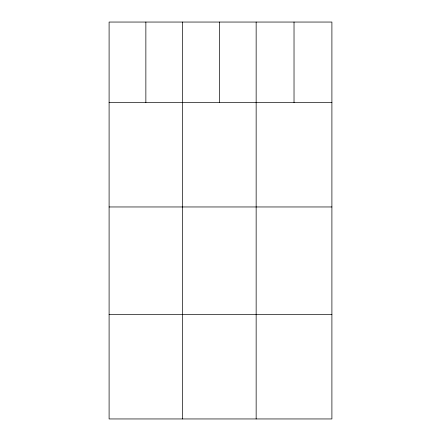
<?xml version="1.0" encoding="UTF-8"?>
<svg xmlns="http://www.w3.org/2000/svg" width="441" height="441" viewBox="0 0 441 441"><rect width="100%" height="100%" fill="white"/><g stroke="black" fill="none" stroke-linecap="round" stroke-linejoin="round"><path stroke-width="0.66" d="M331.902 102.555L331.902 418.95L109.098 418.95L109.098 22.05L331.902 22.05L331.902 102.555L109.098 102.555M109.098 206.961L331.902 206.961M109.098 314.538L331.902 314.538M294.026 22.05L294.026 102.555M256.149 22.05L256.149 418.95M219.386 22.05L219.386 102.555M182.624 22.05L182.624 418.95M145.861 22.05L145.861 102.555"/></g></svg>
